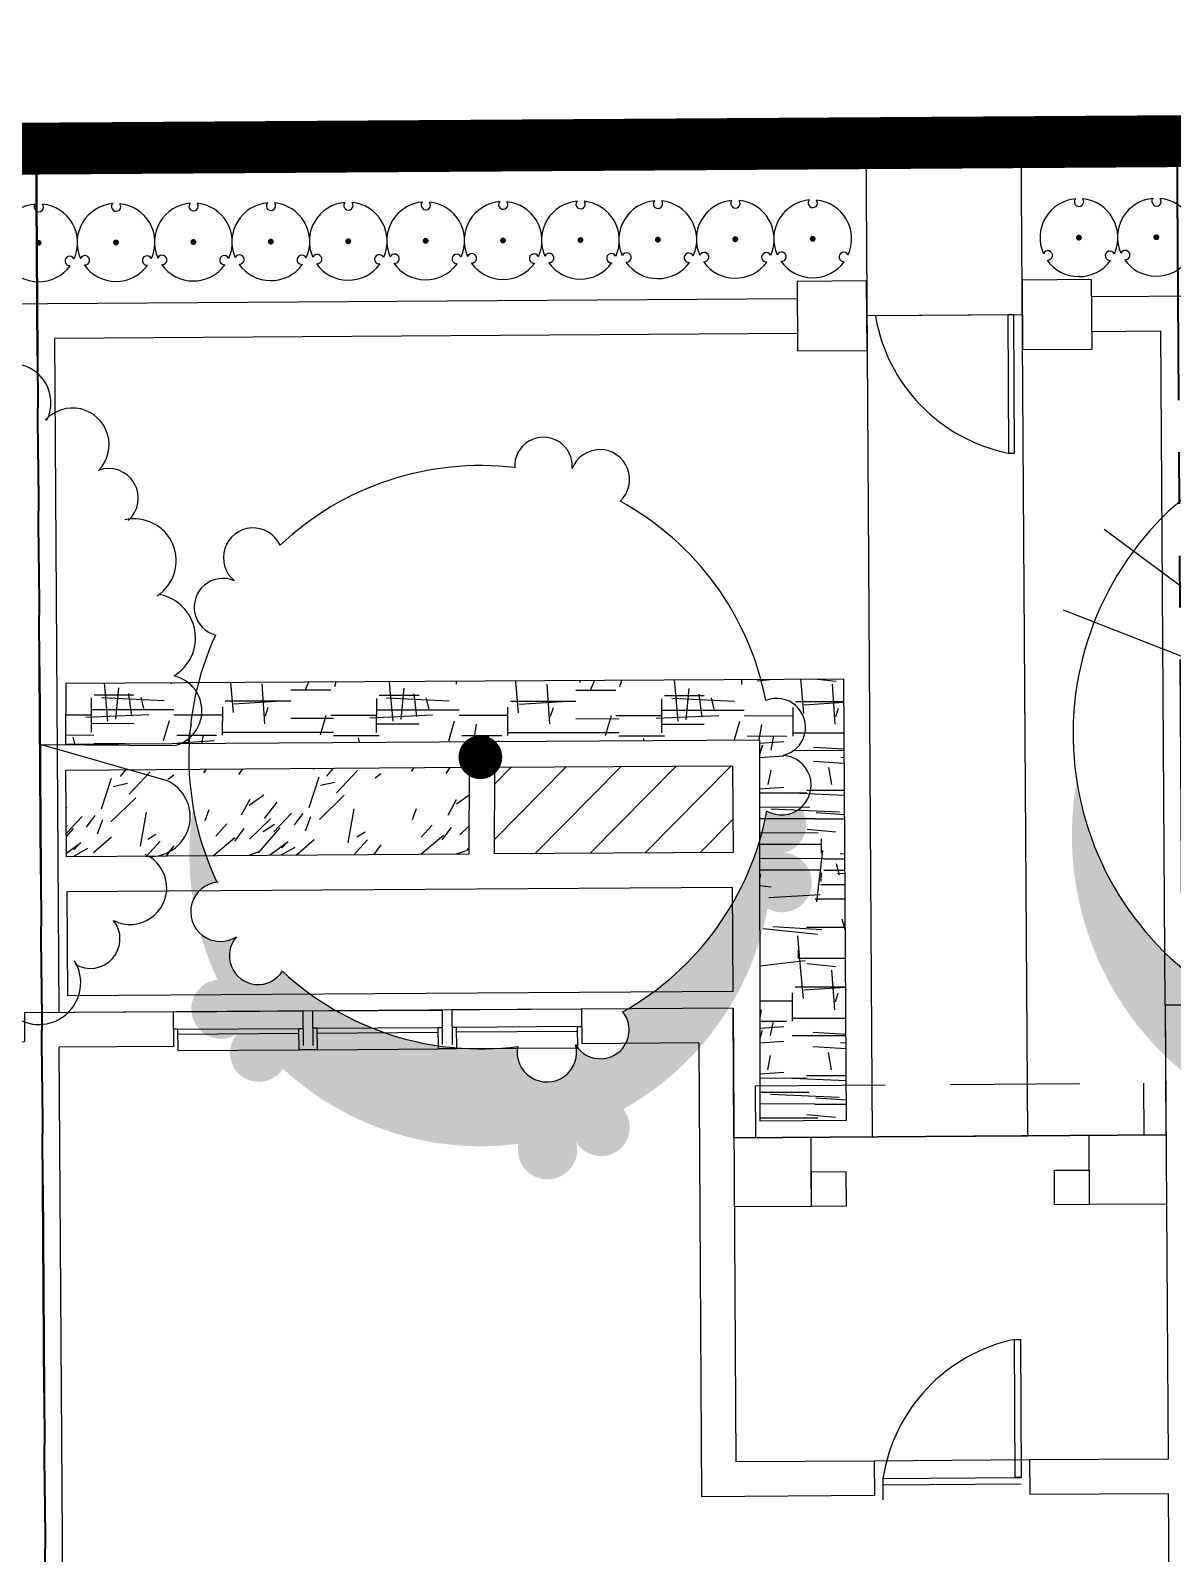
# Model space of a CAD drawing. Header units: feet. Extents: x 919634 to 928945, y 707022 to 708026.
# Drawn here: x 920673.09 to 920695.12, y 707571.97 to 707601.34 of the extents above; entities that cross this region are included whole.
import ezdxf

# ---------------------------------------------------------------- set-up
doc = ezdxf.new("R2010")
doc.units = ezdxf.units.FT
doc.header["$LTSCALE"] = 20
doc.header["$MEASUREMENT"] = 0
for name, pattern in [('PHANTOM2', [1.25, 0.625, -0.125, 0.125, -0.125, 0.125, -0.125]), ('Site Plan$0$HIDDEN2', [0.1875, 0.125, -0.0625]), ('Site Plan$0$PHANTOM2', [1.25, 0.625, -0.125, 0.125, -0.125, 0.125, -0.125])]:
    doc.linetypes.add(name, pattern=pattern)
doc.layers.add('-u-site-propline', color=7, linetype='PHANTOM2', true_color=0xd10000)
for name, color, linetype in [('-u-site-xref', 7, 'Continuous'), ('LK-SHRB-035M', 4, 'Continuous'), ('LK-SHRB-TRNK', 3, 'Continuous'), ('LP-SHRB', 7, 'Continuous'), ('Site Plan$0$-u-site-bldg_interior', 252, 'Continuous'), ('Site Plan$0$-u-site-fence', 4, 'Site Plan$0$FENCELINE1'), ('Site Plan$0$-u-site-wall', 4, 'Continuous'), ('Site Plan$0$A-DOOR', 253, 'Continuous'), ('Site Plan$0$SP-BLDG-ROOF ABOVE', 4, 'Site Plan$0$HIDDEN2'), ('x-RL TH5-LP Block$0$L-002', 253, 'Continuous'), ('x-RL TH5-LP Block$0$LK-TREE-013M', 253, 'Continuous'), ('x-RL TH5-LP Block$0$LK-TREE-035M', 253, 'Continuous'), ('x-RL TH5-LP Block$0$LK-TREE-050M', 253, 'Continuous'), ('x-RL TH5-LP Block$0$LK-TREE-TRNK', 253, 'Continuous'), ('x-RL TH5-LP Block$0$LP-PATT-GRND', 253, 'Continuous'), ('x-RL TH5-LP Block$0$LP-PATT-SHAR', 253, 'Continuous'), ('x-RL TH5-LP Block$0$LP-SHAR-BRDR-CONT', 253, 'Continuous'), ('x-RL TH5-LP Block$0$LP-TREE', 253, 'Continuous')]:
    doc.layers.add(name, color=color, linetype=linetype)
for name, color, linetype, lineweight in [('Site Plan$0$SP-LOT LINES', 252, 'Site Plan$0$PHANTOM2', 40), ('Site Plan$0$SP-SIDEWALK', 2, 'Continuous', 25), ('SP-BUILDING-FOOTPRINT', 1, 'Continuous', 25)]:
    doc.layers.add(name, color=color, linetype=linetype, lineweight=lineweight)
doc.layers.add('x-RL TH5-LP Block$0$-u-site-no_plot', color=253, linetype='Continuous', plot=False)
doc.layers.add('x-RL TH5-LP Block$0$LK-TREE-SHAD', color=253, linetype='Continuous', plot=False)
doc.layers.get('-u-site-xref').off()
doc.linetypes.add('Site Plan$0$FENCELINE1', pattern='A,0.25,-0.1,[133,ltypeshp.shx,S=0.1,R=0,X=-0.1,Y=0],-0.1,1', length=1.45)

# ---------------------------------------------------------------- blocks, each defined once
blk = doc.blocks.new('Site Plan$0$_Details_TH5_wall')
at = {"layer": 'Site Plan$0$-u-site-fence'}
for p, q in [((-10.185, -69.408), (-10.166, -72.408)), ((-10.184, -69.575), (-10.167, -72.242))]:
    blk.add_line(p, q, dxfattribs=at)
blk.add_lwpolyline([(-7.52, -69.672), (-7.52, -69.558), (-10.184, -69.575), (-10.184, -69.69)], close=True, dxfattribs=at)
blk.add_arc((-10.7, -69.044), 3.242, 279.4598, 348.8257, dxfattribs=at)
at = {"layer": 'Site Plan$0$-u-site-wall'}
for p, q in [((-10.652, -50.745), (-10.53, -68.071)), ((3.127, -66.648), (-9.869, -66.739)), ((-9.869, -66.739), (-9.86, -68.066)), ((-10.499, -72.41), (-10.499, -72.411)), ((-10.49, -73.75), (-10.285, -102.904)), ((-9.82, -73.746), (-9.72, -88.069)), ((3.277, -87.978), (-9.72, -88.069))]:
    blk.add_line(p, q, dxfattribs=at)
for points in [[(-10.864, -68.073), (-10.855, -69.413), (-9.515, -69.404), (-9.524, -68.064)], [(-10.836, -72.413), (-10.827, -73.753), (-9.487, -73.744), (-9.496, -72.404)]]:
    blk.add_wipeout(points).dxf.layer = 'Site Plan$0$-u-site-wall'
for points in [[(-10.864, -68.073), (-10.855, -69.413), (-9.515, -69.404), (-9.524, -68.064)], [(-10.836, -72.413), (-10.827, -73.753), (-9.487, -73.744), (-9.496, -72.404)]]:
    blk.add_lwpolyline(points, close=True, dxfattribs=at)
blk = doc.blocks.new('*U239')
at = {"layer": 'Site Plan$0$A-DOOR'}
blk.add_lwpolyline([(-28.62, -31.97), (-30, -31.97), (-30, 0), (-28.62, 0)], close=True, dxfattribs=at)
blk.add_arc((-36.41, 6.14), 38.9, 281.5467, 350.9125, dxfattribs=at)
blk = doc.blocks.new('Site Plan')
at = {"layer": 'Site Plan$0$-u-site-bldg_interior'}
for p, q in [((920675.851, 707582.416, 0), (920678.351, 707582.432, 0)), ((920678.355, 707581.766, 0), (920678.351, 707582.432, 0)), ((920678.538, 707582.434, 0), (920681.038, 707582.45, 0)), ((920678.543, 707581.767, 0), (920678.538, 707582.434, 0)), ((920681.042, 707581.783, 0), (920681.038, 707582.45, 0)), ((920683.726, 707582.468, 0), (920681.226, 707582.451, 0)), ((920681.23, 707581.785, 0), (920681.226, 707582.451, 0)), ((920686.642, 707582.487, 0), (920683.726, 707582.468, 0)), ((920683.73, 707581.801, 0), (920683.726, 707582.468, 0)), ((920686.642, 707582.487, 0), (920686.699, 707573.737, 0)), ((920698.413, 707582.563, 0), (920694.975, 707582.541, 0)), ((920694.975, 707582.541, 0), (920695.033, 707573.791, 0)), ((920675.851, 707582.416, 0), (920672.976, 707582.397, 0)), ((920675.855, 707581.749, 0), (920675.851, 707582.416, 0)), ((920683.644, 707582.13, 0), (920681.311, 707582.115, 0)), ((920683.644, 707582.13, 0), (920683.728, 707582.131, 0)), ((920683.647, 707581.717, 0), (920683.644, 707582.13, 0)), ((920675.936, 707582.08, 0), (920675.853, 707582.079, 0)), ((920675.936, 707582.08, 0), (920678.27, 707582.095, 0)), ((920675.939, 707581.667, 0), (920675.936, 707582.08, 0)), ((920675.937, 707581.987, 0), (920678.27, 707582.002, 0)), ((920678.27, 707582.095, 0), (920678.353, 707582.096, 0)), ((920678.272, 707581.682, 0), (920678.27, 707582.095, 0)), ((920678.624, 707582.097, 0), (920678.54, 707582.097, 0)), ((920678.624, 707582.097, 0), (920680.957, 707582.113, 0)), ((920678.626, 707581.684, 0), (920678.624, 707582.097, 0)), ((920678.624, 707582.005, 0), (920680.958, 707582.02, 0)), ((920680.96, 707581.699, 0), (920680.957, 707582.113, 0)), ((920680.957, 707582.113, 0), (920681.04, 707582.113, 0)), ((920681.311, 707582.115, 0), (920681.228, 707582.114, 0)), ((920681.314, 707581.702, 0), (920681.311, 707582.115, 0)), ((920683.645, 707582.038, 0), (920681.312, 707582.022, 0)), ((920675.855, 707581.749, 0), (920673.647, 707581.735, 0)), ((920674.065, 707517.646, 0), (920673.647, 707581.735, 0)), ((920675.939, 707581.667, 0), (920678.272, 707581.682, 0)), ((920678.626, 707581.684, 0), (920678.272, 707581.682, 0)), ((920678.626, 707581.684, 0), (920680.96, 707581.699, 0)), ((920681.314, 707581.702, 0), (920680.96, 707581.699, 0)), ((920683.647, 707581.717, 0), (920681.314, 707581.702, 0)), ((920685.98, 707581.816, 0), (920683.73, 707581.801, 0)), ((920685.98, 707581.816, 0), (920686.037, 707573.066, 0)), ((920686.659, 707579.987, 0), (920694.992, 707580.041, 0)), ((920688.156, 707578.663, 0), (920688.147, 707579.996, 0)), ((920693.503, 707580.031, 0), (920693.512, 707578.698, 0)), ((920688.156, 707578.663, 0), (920686.667, 707578.653, 0)), ((920695, 707578.708, 0), (920693.512, 707578.698, 0)), ((920689.366, 707573.754, 0), (920686.699, 707573.737, 0)), ((920692.366, 707573.774, 0), (920689.366, 707573.754, 0)), ((920689.366, 707573.754, 0), (920689.37, 707573.087, 0)), ((920695.033, 707573.791, 0), (920692.366, 707573.774, 0)), ((920692.37, 707573.107, 0), (920692.366, 707573.774, 0)), ((920689.535, 707573.418, 0), (920692.201, 707573.436, 0)), ((920689.537, 707573.005, 0), (920689.535, 707573.418, 0)), ((920689.37, 707573.087, 0), (920686.037, 707573.066, 0)), ((920689.536, 707573.293, 0), (920692.202, 707573.311, 0)), ((920695.037, 707573.124, 0), (920692.37, 707573.107, 0)), ((920695.037, 707573.124, 0), (920695.35, 707525.169, 0))]:
    blk.add_line(p, q, dxfattribs=at)
at = {"layer": 'Site Plan$0$-u-site-bldg_interior', "elevation": 0}
for points in [[(920688.822, 707578.667), (920688.156, 707578.663), (920688.151, 707579.33), (920688.818, 707579.334)], [(920693.512, 707578.698), (920692.845, 707578.694), (920692.841, 707579.36), (920693.508, 707579.365)]]:
    blk.add_lwpolyline(points, close=True, dxfattribs=at)
at = {"layer": 'Site Plan$0$SP-BLDG-ROOF ABOVE', "elevation": 0}
blk.add_lwpolyline([(920687.084, 707579.989), (920687.078, 707580.989), (920694.559, 707581.038), (920694.566, 707580.038)], dxfattribs=at)
at = {"layer": 'Site Plan$0$SP-LOT LINES', "ltscale": 0.4, "elevation": 0}
for points in [[(920673.2, 707599.066), (920695.2, 707599.209), (920695.813, 707505.211), (920673.814, 707505.068)], [(920650.868, 707598.92), (920673.2, 707599.066), (920673.814, 707505.068), (920651.481, 707504.922)]]:
    blk.add_lwpolyline(points, close=True, dxfattribs=at)
at = {"layer": 'Site Plan$0$SP-SIDEWALK', "elevation": 0}
blk.add_lwpolyline([(920692.2, 707599.19), (920689.2, 707599.17), (920689.325, 707580.004), (920692.325, 707580.024)], close=True, dxfattribs=at)
at = {"layer": 'Site Plan$0$-u-site-bldg_interior', "xscale": 0.08333333333333329, "yscale": 0.08333333333333329, "zscale": 0.08333333333333329, "rotation": 180.3738798165014}
blk.add_blockref('*U239', (920689.701, 707573.419, 0), dxfattribs=at)
at = {"layer": 'Site Plan$0$-u-site-wall', "rotation": 269.9715917081864}
blk.add_blockref('Site Plan$0$_Details_TH5_wall', (920761.625, 707585.635, 0), dxfattribs=at)
blk = doc.blocks.new('x-RL TH5-LP Block$0$TREE-SIMP-024')
at = {"layer": 'x-RL TH5-LP Block$0$LK-TREE-SHAD'}
blk.add_hatch(color=256, dxfattribs=at).paths.add_polyline_path([(0.189, -0.4915), (0.2123, -0.5256), (0.2532, -0.5283), (0.312, -0.5024), (0.3489, -0.5037), (0.3748, -0.4777), (0.4104, -0.4941), (0.4459, -0.4805), (0.45, -0.4463), (0.4828, -0.4436), (0.5238, -0.4272), (0.5374, -0.3916), (0.4678, -0.2646), (0.4815, -0.2673), (0.5812, -0.3424), (0.6358, -0.3069), (0.6249, -0.2714), (0.6563, -0.2536), (0.6905, -0.1921), (0.6755, -0.1798), (0.6932, -0.1621), (0.7151, -0.1238), (0.7083, -0.0979), (0.6933, -0.0664), (0.7124, -0.0446), (0.7206, -0.0091), (0.6906, 0.0073), (0.7329, 0.036), (0.737, 0.0729), (0.7179, 0.092), (0.6769, 0.0893), (0.7125, 0.1385), (0.7029, 0.1672), (0.6688, 0.1931), (0.6565, 0.2054), (0.5362, 0.1589), (0.5335, 0.1781), (0.6456, 0.2601), (0.6292, 0.312), (0.5868, 0.3188), (0.58, 0.3447), (0.5418, 0.4021), (0.5254, 0.4076), (0.509, 0.3994), (0.5035, 0.4158), (0.4694, 0.4499), (0.4489, 0.4567), (0.4038, 0.4526), (0.3942, 0.4813), (0.3464, 0.4963), (0.3341, 0.4758), (0.3328, 0.5154), (0.3082, 0.5264), (0.2494, 0.5168), (0.244, 0.4949), (0.2112, 0.5523), (0.1525, 0.5263), (0.1497, 0.5017), (0.1811, 0.4949), (0.203, 0.4785), (0.2125, 0.458), (0.2344, 0.4608), (0.2836, 0.4553), (0.2904, 0.4348), (0.3082, 0.3925), (0.3614, 0.3884), (0.3819, 0.3542), (0.3833, 0.3228), (0.412, 0.3187), (0.4338, 0.2887), (0.4365, 0.2477), (0.3122, 0.1589), (0.4802, 0.2149), (0.5048, 0.1876), (0.5075, 0.1603), (0.5048, 0.1275), (0.4966, 0.1084), (0.5239, 0.1002), (0.5417, 0.0578), (0.5266, 0.0182), (0.5075, 0.0127), (0.5253, -0.005), (0.5129, -0.0528), (0.4979, -0.0569), (0.5361, -0.1198), (0.5033, -0.1635), (0.4733, -0.1662), (0.4801, -0.2004), (0.4746, -0.2304), (0.4514, -0.2564), (0.4418, -0.2605), (0.4268, -0.2701), (0.4186, -0.3138), (0.3899, -0.3398), (0.3653, -0.3288), (0.2397, -0.2387), (0.3434, -0.3917), (0.3257, -0.4368), (0.2901, -0.4504), (0.2697, -0.4382), (0.256, -0.4409), (0.2505, -0.4846), (0.2287, -0.4874), (0.2177, -0.4983)])
at = {"layer": 'x-RL TH5-LP Block$0$LK-TREE-050M'}
for p, q in [((-0.0486, 0.3204), (-0.1005, 0.4881)), ((-0.0537, 0.4916), (-0.0486, 0.3204)), ((0.2897, 0.1452), (0.4332, 0.2464)), ((0.4509, 0.203), (0.2897, 0.1452)), ((-0.4841, 0.1008), (-0.3198, 0.0528)), ((-0.3198, 0.0528), (-0.4953, 0.0553)), ((0.3324, -0.3661), (0.2277, -0.2307)), ((0.2277, -0.2307), (0.3682, -0.3358)), ((-0.2455, -0.4293), (-0.149, -0.2878)), ((-0.149, -0.2878), (-0.2056, -0.454))]:
    blk.add_line(p, q, dxfattribs=at)
for centre, radius, start, end in [((-0.002, 0.4869), 0.0519, 9.8947, 174.7586), ((0.0948, 0.4893), 0.048, 350.9389, 173.4734), ((-0.1407, 0.4644), 0.0467, 30.6126, 182.9404), ((0.1743, 0.46), 0.0388, 346.4678, 145.8461), ((-0.2256, 0.4165), 0.058, 48.1939, 187.3851), ((0.2495, 0.4129), 0.0549, 338.5457, 138.9427), ((-0.3156, 0.3649), 0.0549, 50.5457, 210.9427), ((0.3264, 0.3433), 0.058, 336.1939, 115.3851), ((-0.3836, 0.3079), 0.0388, 58.4678, 217.8461), ((0.3982, 0.2773), 0.0467, 318.6126, 110.9404), ((-0.4361, 0.2414), 0.048, 62.9389, 245.4734), ((-0.4637, 0.1485), 0.0519, 81.8947, 246.7586), ((0.4624, 0.1524), 0.0519, 297.8947, 102.7586), ((0.4947, 0.0611), 0.048, 278.9389, 101.4734), ((-0.4851, 0.0097), 0.0467, 102.6126, 254.9404), ((0.4913, -0.0236), 0.0388, 274.4678, 73.8461), ((-0.4659, -0.0859), 0.058, 120.1939, 259.3851), ((0.4698, -0.1097), 0.0549, 266.5457, 66.9427), ((-0.4445, -0.1874), 0.0549, 122.5457, 282.9427), ((0.4274, -0.2044), 0.058, 264.1939, 43.3851), ((-0.4114, -0.2697), 0.0388, 130.4678, 289.8461), ((0.3867, -0.293), 0.0467, 246.6126, 38.9404), ((-0.3643, -0.3401), 0.048, 134.9389, 317.4734), ((-0.2845, -0.3951), 0.0519, 153.8947, 318.7586), ((0.2878, -0.3927), 0.0519, 225.8947, 30.7586), ((0.2109, -0.4516), 0.048, 206.9389, 29.4734), ((-0.1591, -0.4583), 0.0467, 174.6126, 326.9404), ((0.1294, -0.4746), 0.0388, 202.4678, 1.8461), ((-0.0623, -0.4696), 0.058, 192.1939, 331.3851), ((0.0408, -0.4807), 0.0549, 194.5457, 354.9427)]:
    blk.add_arc(centre, radius, start, end, dxfattribs=at)
at = {"layer": 'x-RL TH5-LP Block$0$LK-TREE-TRNK', "const_width": 0.0375}
blk.add_lwpolyline([(0.0133, 0.0133, 1), (-0.0133, -0.0133, 1)], format="xyb", close=True, dxfattribs=at)
blk = doc.blocks.new('x-RL TH5-LP Block$0$TREE-DCID-003')
at = {"layer": 'x-RL TH5-LP Block$0$LK-TREE-SHAD'}
h = blk.add_hatch(color=256, dxfattribs=at)
edge = h.paths.add_edge_path()
edge.add_arc((0.3969, -0.2334), 0.06, 21.1548, 278.3748)
edge.add_arc((-0.0009, -0.0016), 0.5, 279.6134, 324.3885, ccw=False)
edge.add_arc((0.1661, -0.0016), 0.5, 260.3866, 324.3885)
edge.add_arc((0.5639, -0.2334), 0.06, 21.1548, 278.3748, ccw=False)
edge.add_arc((0.1661, -0.0016), 0.5, 335.1411, 454.3498)
edge.add_arc((0.1661, -0.0016), 0.5, 94.3498, 99.6134)
edge.add_arc((-0.0009, -0.0016), 0.5, -24.8589, 80.3866, ccw=False)
at = {"layer": 'x-RL TH5-LP Block$0$LK-TREE-013M'}
for q in [(-0.3184, 0.4595), (0.4914, 0.1734), (-0.3323, -0.4497)]:
    blk.add_line((0, 0), q, dxfattribs=at)
at = {"layer": 'x-RL TH5-LP Block$0$LK-TREE-035M'}
for q in [(-0.4516, 0.3697), (0.5298, 0.0507), (-0.2009, -0.5161)]:
    blk.add_line((0, 0), q, dxfattribs=at)
at = {"layer": 'x-RL TH5-LP Block$0$LK-TREE-050M'}
for centre, radius, start, end in [((0, 0), 0.5, 94.3498, 204.1975), ((0.0019, 0.4604), 0.06, 145.5617, 37.3741), ((0, 0), 0.5, 335.6607, 84.3619), ((-0.3996, -0.2286), 0.06, 265.5617, 157.3741), ((0.3978, -0.2318), 0.06, 25.5617, 277.3741), ((0, 0), 0.5, 215.058, 323.9795)]:
    blk.add_arc(centre, radius, start, end, dxfattribs=at)
at = {"layer": 'x-RL TH5-LP Block$0$LK-TREE-TRNK', "const_width": 0.0375}
blk.add_lwpolyline([(-0.0188, 0, 1), (0.0187, 0, 1)], format="xyb", close=True, dxfattribs=at)
blk = doc.blocks.new('x-RL TH5-LP Block$0$TREE-SIMP-021')
at = {"layer": 'x-RL TH5-LP Block$0$LK-TREE-SHAD'}
h = blk.add_hatch(color=256, dxfattribs=at)
edge = h.paths.add_edge_path()
edge.add_arc((0.167, 0), 0.5, 260.3866, 278.5936)
edge.add_arc((0.2619, -0.4475), 0.051, 186.3524, 246.6513, ccw=False)
edge.add_arc((0, 0), 0.5, 279.6134, 294.9897, ccw=False)
edge = h.paths.add_edge_path()
edge.add_arc((0.167, 0), 0.5, 285.3581, 294.9897, ccw=False)
edge.add_arc((0.2619, -0.4475), 0.051, 317.3005, 392.4177)
edge.add_arc((0.3378, -0.3833), 0.0494, 228.3744, 416.8574)
edge.add_arc((0, 0), 0.5, 316.8519, 366.9897)
edge.add_arc((0.5066, 0.1108), 0.051, 258.3524, 464.4177)
edge.add_arc((0.4689, 0.2028), 0.0494, 300.3744, 488.8574)
edge.add_arc((0, 0), 0.5, 28.8519, 78.9897)
edge.add_arc((0.0512, 0.516), 0.051, 330.3524, 399.9472)
edge.add_arc((0.119, 0.5086), 0.0494, 12.3744, 125.5951, ccw=False)
edge.add_arc((0.2182, 0.516), 0.051, -29.6476, 176.4177, ccw=False)
edge.add_arc((0.167, 0), 0.5, 28.8519, 78.9897, ccw=False)
edge.add_arc((0.6359, 0.2028), 0.0494, -59.6256, 128.8574, ccw=False)
edge.add_arc((0.6736, 0.1108), 0.051, -101.6476, 104.4177, ccw=False)
edge.add_arc((0.167, 0), 0.5, -43.1481, 6.9897, ccw=False)
edge.add_arc((0.5048, -0.3833), 0.0494, -131.6256, 56.8574, ccw=False)
edge.add_arc((0.4289, -0.4475), 0.051, -173.6476, 32.4177, ccw=False)
at = {"layer": 'x-RL TH5-LP Block$0$LK-TREE-050M'}
for centre, radius, start, end in [((-0.048, 0.5086), 0.0494, 12.3744, 201.2618), ((0.0512, 0.516), 0.051, 330.3524, 176.4177), ((-0.0038, 0.0031), 0.4952, 100.5016, 151.0925), ((0, 0), 0.5, 28.8519, 78.9897), ((-0.475, 0.2081), 0.051, 42.4333, 248.4177), ((0.4689, 0.2028), 0.0494, 300.3744, 129.2618), ((-0.4986, 0.1115), 0.0494, 84.3744, 273.2618), ((0.5066, 0.1108), 0.051, 258.3524, 104.4177), ((0, 0), 0.5, 172.8519, 222.9897), ((0, 0), 0.5, 316.8519, 6.9897), ((-0.3447, -0.3874), 0.051, 114.3524, 320.4177), ((0.3378, -0.3833), 0.0494, 228.3744, 57.2618), ((-0.2601, -0.4397), 0.0494, 156.3744, 345.2618), ((0.2619, -0.4475), 0.051, 183.854, 32.4177), ((0, 0), 0.5, 244.8519, 294.9897)]:
    blk.add_arc(centre, radius, start, end, dxfattribs=at)
at = {"layer": 'x-RL TH5-LP Block$0$LK-TREE-TRNK', "const_width": 0.0375}
blk.add_lwpolyline([(-0.0188, 0, 1), (0.0187, 0, 1)], format="xyb", close=True, dxfattribs=at)
blk = doc.blocks.new('x-RL TH5-LP Block', base_point=(1241.699, -211.829))
at = {"layer": 'x-RL TH5-LP Block$0$LP-PATT-GRND'}
h = blk.add_hatch(dxfattribs=at)
h.set_pattern_fill('LFX-WAVE', color=256, scale=5.5, angle=89.5449, pattern_type=2)
h.set_pattern_definition([(359.54486263, (922051.778, 708476.8405), (5.543516063, 5.45613688), [1.045, -4.455]), (359.54486263, (922051.67, 708477.1164), (5.543516063, 5.45613688), [1.1, -4.4]), (2.72466263, (922051.83084, 708476.5651), (93.54074198514, 4.757054126196), [0.991529, -98.1611345]), (359.54486263, (922051.617, 708477.337), (5.543516063, 5.45613688), [1.155, -4.345]), (359.54486263, (922051.509, 708477.6127), (5.543516063, 5.45613688), [1.265, -4.235]), (359.54486263, (922051.456, 708477.833), (5.543516063, 5.45613688), [1.375, -4.125]), (359.54486263, (922051.458, 708478.108), (5.543516063, 5.45613688), [1.375, -4.125]), (359.54486263, (922051.515, 708478.3277), (5.543516063, 5.45613688), [1.32, -4.18]), (357.15896263, (922051.572, 708478.60223), (5.499826227944, -0.043682844233), [1.321144, -130.793388]), (356.94226263, (922051.6842, 708478.87635), (5.49982906767, -0.04369149243), [1.2112485, -119.913684]), (2.27116263, (922051.79593, 708479.09547), (110.040220475363, 4.62601272418), [1.156309, -114.474569]), (353.53586263, (922051.909, 708479.4796), (54.9545737859, -5.9367186236), [1.050775, -104.0265765]), (353.20466263, (922051.9662, 708479.75414), (5.49982822294, -0.04368796835), [0.996094, -48.8085235]), (6.66986263, (922051.9819, 708481.7341), (38.54247690805, 5.19398986438), [0.8868475, -43.4555715]), (355.96856263, (922052.0356, 708481.56865), (5.49982869994, -0.04368802493), [0.881716, -87.2899885]), (179.54486263, (922052.968, 708481.231), (-5.543516063, -5.45613688), [0.88, -4.62]), (353.20466263, (922052.02336, 708480.0287), (5.49982822294, -0.04368796835), [0.996094, -48.8085235]), (356.17836263, (922052.08054, 708480.30325), (5.49982438583, -0.04369335123), [0.936617, -92.7250115]), (355.96856263, (922052.13772, 708480.5778), (5.49982869994, -0.04368802493), [0.881716, -87.2899885]), (359.54486263, (922052.14, 708480.853), (5.543516063, 5.45613688), [0.88, -4.62]), (182.91136263, (922053.75752, 708476.76982), (-88.040909889895, -4.80085333162), [0.936617, -92.7250115]), (179.54486263, (922053.7597, 708477.045), (-5.543516063, -5.45613688), [0.99, -4.51]), (179.54486263, (922053.762, 708477.32), (-5.543516063, -5.45613688), [0.99, -4.51]), (179.54486263, (922053.7636, 708477.54), (-5.543516063, -5.45613688), [0.935, -4.565]), (182.91136263, (922053.7654, 708477.7598), (-88.040909889895, -4.80085333162), [0.936617, -92.7250115]), (182.91136263, (922053.768, 708478.08977), (-88.040909889895, -4.80085333162), [0.936617, -92.7250115]), (179.54486263, (922053.77, 708478.31), (-5.543516063, -5.45613688), [0.88, -4.62]), (183.12116263, (922053.77194, 708478.58476), (-82.54108986136, -4.84443151545), [0.881716, -87.2899885]), (179.54486263, (922053.774, 708478.86), (-5.543516063, -5.45613688), [0.825, -4.675]), (179.54486263, (922053.776, 708479.08), (-5.543516063, -5.45613688), [0.825, -4.675]), (179.54486263, (922053.7785, 708479.41), (-5.543516063, -5.45613688), [0.825, -4.675]), (182.91136263, (922053.79684, 708481.71966), (-88.040909889895, -4.80085333162), [0.936617, -92.7250115]), (179.54486263, (922053.795, 708481.4997), (-5.543516063, -5.45613688), [0.77, -4.73]), (359.54486263, (922052.9675, 708481.176), (5.543516063, 5.45613688), [0.825, -4.675]), (179.54486263, (922053.7903, 708480.8947), (-5.543516063, -5.45613688), [0.825, -4.675]), (355.45926263, (922053.01813, 708480.6258), (5.49982810855, -0.0436883857), [0.7719635, -76.424216]), (179.54486263, (922053.786, 708480.3447), (-5.543516063, -5.45613688), [0.77, -4.73]), (359.54486263, (922053.0683, 708480.0204), (5.543516063, 5.45613688), [0.715, -4.785]), (179.54486263, (922053.781, 708479.7397), (-5.543516063, -5.45613688), [0.77, -4.73]), (353.83426263, (922051.28216, 708476.7345), (5.49982559242, -0.04368860157), [0.5527445, -54.7215735]), (352.41986263, (922051.28435, 708477.0095), (5.49982734895, -0.04368666476), [0.4434265, -43.8989925]), (359.54486263, (922051.286, 708477.2295), (5.543516063, 5.45613688), [0.33, -5.17]), (359.54486263, (922051.288, 708477.4495), (5.543516063, 5.45613688), [0.275, -5.225]), (359.54486263, (922051.3215, 708481.6843), (5.543516063, 5.45613688), [0.715, -4.785]), (179.54486263, (922052.0893, 708481.403), (-5.543516063, -5.45613688), [0.77, -4.73]), (359.54486263, (922051.316, 708481.0243), (5.543516063, 5.45613688), [0.825, -4.675]), (179.54486263, (922052.139, 708480.743), (-5.543516063, -5.45613688), [0.825, -4.675]), (359.54486263, (922051.312, 708480.4744), (5.543516063, 5.45613688), [0.77, -4.73]), (183.63046263, (922052.07966, 708480.19325), (-71.54143437523, -4.9318405025), [0.7719635, -76.424216]), (359.54486263, (922051.29, 708477.7244), (5.543516063, 5.45613688), [0.22, -5.28]), (179.54486263, (922051.457, 708477.998), (-5.543516063, -5.45613688), [0.165, -5.335]), (359.54486263, (922051.294, 708478.2194), (5.543516063, 5.45613688), [0.22, -5.28]), (359.54486263, (922051.296, 708478.4944), (5.543516063, 5.45613688), [0.275, -5.225]), (184.30846263, (922051.9675, 708479.91913), (-60.54178561577, -5.01919435344), [0.662288, -65.5664845]), (359.54486263, (922051.305, 708479.5944), (5.543516063, 5.45613688), [0.605, -4.895]), (173.83426263, (922051.85224, 708479.26003), (-5.49982559242, 0.04368860157), [0.5527445, -54.7215735]), (359.54486263, (922051.3, 708478.9894), (5.543516063, 5.45613688), [0.44, -5.06]), (179.54486263, (922051.683, 708478.7114), (-5.543516063, -5.45613688), [0.385, -5.115]), (359.54486263, (922054.803, 708476.8165), (5.543516063, 5.45613688), [0.99, -4.51]), (359.54486263, (922054.75, 708477.092), (5.543516063, 5.45613688), [0.99, -4.51]), (2.91136263, (922054.91074, 708476.54065), (88.040909889895, 4.80085333162), [0.936617, -92.7250115]), (359.54486263, (922054.642, 708477.313), (5.543516063, 5.45613688), [1.1, -4.4]), (359.54486263, (922054.589, 708477.588), (5.543516063, 5.45613688), [1.21, -4.29]), (359.54486263, (922054.536, 708477.8087), (5.543516063, 5.45613688), [1.265, -4.235]), (359.54486263, (922054.483, 708478.084), (5.543516063, 5.45613688), [1.375, -4.125]), (359.54486263, (922054.54, 708478.3037), (5.543516063, 5.45613688), [1.32, -4.18]), (357.15896263, (922054.59691, 708478.5782), (5.499826227944, -0.043682844233), [1.321144, -130.793388]), (357.05526263, (922054.6541, 708478.85276), (5.4998255027, -0.043695297813), [1.2661935, -125.353316]), (2.27116263, (922054.82084, 708479.07144), (110.040220475363, 4.62601272418), [1.156309, -114.474569]), (353.53586263, (922054.9339, 708479.45556), (54.9545737859, -5.9367186236), [1.050775, -104.0265765]), (353.53586263, (922054.93608, 708479.73055), (54.9545737859, -5.9367186236), [1.050775, -104.0265765]), (6.25466263, (922055.0068, 708481.71005), (44.04230399987, 5.150283452755), [0.941446, -93.203385]), (356.17836263, (922055.0605, 708481.54462), (5.49982438583, -0.04369335123), [0.936617, -92.7250115]), (179.54486263, (922055.993, 708481.207), (-5.543516063, -5.45613688), [0.77, -4.73]), (353.53586263, (922054.99326, 708480.0051), (54.9545737859, -5.9367186236), [1.050775, -104.0265765]), (356.17836263, (922055.10544, 708480.27922), (5.49982438583, -0.04369335123), [0.936617, -92.7250115]), (356.17836263, (922055.10763, 708480.5542), (5.49982438583, -0.04369335123), [0.936617, -92.7250115]), (359.54486263, (922055.11, 708480.829), (5.543516063, 5.45613688), [0.935, -4.565]), (179.54486263, (922054.8025, 708476.7615), (-5.543516063, -5.45613688), [1.045, -4.455]), (182.72466263, (922054.7501, 708477.09194), (-93.54074198514, -4.757054126196), [0.991529, -98.1611345]), (179.54486263, (922054.642, 708477.313), (-5.543516063, -5.45613688), [0.88, -4.62]), (175.73076263, (922054.58818, 708477.47824), (-5.49982558247, 0.04369200039), [0.8268315, -81.8562965]), (183.94356263, (922054.4808, 708477.8091), (-66.04160612388, -4.97554233937), [0.717112, -70.9941155]), (179.54486263, (922054.483, 708478.084), (-5.543516063, -5.45613688), [0.715, -4.785]), (179.54486263, (922054.485, 708478.304), (-5.543516063, -5.45613688), [0.715, -4.785]), (179.54486263, (922054.542, 708478.5786), (-5.543516063, -5.45613688), [0.77, -4.73]), (179.54486263, (922054.654, 708478.853), (-5.543516063, -5.45613688), [0.88, -4.62]), (182.91136263, (922054.71128, 708479.1273), (-88.040909889895, -4.80085333162), [0.936617, -92.7250115]), (179.54486263, (922054.8235, 708479.4014), (-5.543516063, -5.45613688), [1.045, -4.455]), (182.14746263, (922055.00724, 708481.76505), (-115.540042376654, -4.582423130476), [1.2112485, -119.913684]), (179.54486263, (922055.115, 708481.489), (-5.543516063, -5.45613688), [1.32, -4.18]), (359.54486263, (922053.7925, 708481.1697), (5.543516063, 5.45613688), [1.32, -4.18]), (177.15896263, (922055.10981, 708480.8292), (-5.499826227944, 0.043682844233), [1.321144, -130.793388]), (359.54486263, (922053.7877, 708480.5647), (5.543516063, 5.45613688), [1.265, -4.235]), (177.05526263, (922055.05044, 708480.27966), (-5.4998255027, 0.043695297813), [1.2661935, -125.353316]), (359.54486263, (922053.7833, 708480.0147), (5.543516063, 5.45613688), [1.21, -4.29]), (176.81856263, (922054.93564, 708479.67555), (-5.49982567823, 0.04368931482), [1.156309, -114.474569]), (89.54486263, (922056.7794, 708476.361), (-5.499826472, 0.043689592), [0, -5.5]), (89.54486263, (922056.822, 708481.7506), (-5.499826472, 0.043689592), [0, -5.5]), (359.54486263, (922055.792, 708476.6987), (5.543516063, 5.45613688), [0.99, -4.51]), (359.54486263, (922055.794, 708476.9736), (5.543516063, 5.45613688), [0.99, -4.51]), (359.54486263, (922055.796, 708477.1936), (5.543516063, 5.45613688), [0.99, -4.51]), (3.63046263, (922056.0343, 708479.5018), (71.54143437523, 4.9318405025), [0.7719635, -76.424216]), (356.53206263, (922055.74314, 708477.46907), (5.49982745471, -0.043689931755), [1.0464465, -103.5981925]), (359.54486263, (922055.8, 708477.6886), (5.543516063, 5.45613688), [0.99, -4.51]), (179.54486263, (922056.792, 708477.956), (-5.543516063, -5.45613688), [0.935, -4.565]), (359.54486263, (922055.916, 708478.4577), (5.543516063, 5.45613688), [0.88, -4.62]), (356.17836263, (922055.85925, 708478.23817), (5.49982438583, -0.04369335123), [0.936617, -92.7250115]), (179.54486263, (922056.7977, 708478.671), (-5.543516063, -5.45613688), [0.88, -4.62]), (355.73076263, (922055.97537, 708479.00727), (5.49982558247, -0.04369200039), [0.8268315, -81.8562965]), (179.54486263, (922056.8025, 708479.2757), (-5.543516063, -5.45613688), [0.825, -4.675]), (183.63046263, (922056.8069, 708479.8257), (-71.54143437523, -4.9318405025), [0.7719635, -76.424216]), (179.54486263, (922056.809, 708480.1007), (-5.543516063, -5.45613688), [0.715, -4.785]), (3.63046263, (922056.0413, 708480.3818), (71.54143437523, 4.9318405025), [0.7719635, -76.424216]), (179.54486263, (922056.814, 708480.7057), (-5.543516063, -5.45613688), [0.77, -4.73]), (355.45926263, (922056.04653, 708481.04177), (5.49982810855, -0.0436883857), [0.7719635, -76.424216]), (183.35896263, (922056.81913, 708481.36564), (-77.04125684205, -4.88820589831), [0.8268315, -81.8562965]), (355.96856263, (922055.94178, 708481.70262), (5.49982869994, -0.04368802493), [0.881716, -87.2899885]), (106.64756263, (922054.90987, 708476.43065), (-5.36874709388, 16.54317310838), [0.7480825, -74.060008]), (106.24406263, (922054.69555, 708477.1474), (-5.36874728472, 16.54317394668), [0.5742165, -56.8474665]), (89.54486263, (922054.535, 708477.6987), (-5.45613688, 5.543516063), [0.275, -5.225]), (103.58106263, (922054.5371, 708477.9737), (-5.3687469888, 16.543171925), [0.2267705, -22.4503125]), (71.10996263, (922054.4839, 708478.1941), (0.0436831568, 5.4998253746), [0.1739265, -17.2186025]), (89.54486263, (922054.54, 708478.3586), (-5.45613688, 5.543516063), [0.165, -5.335]), (66.34626263, (922054.5415, 708478.52364), (11.21810817872, 27.41175163638), [0.418869, -41.4678825]), (72.84566263, (922054.70953, 708478.9073), (11.30544885497, 38.41141667077), [0.5742165, -56.8474665]), (73.59946263, (922054.8789, 708479.456), (5.67458423503, 21.95561699684), [0.4004055, -39.6401995]), (89.54486263, (922054.992, 708479.84), (-5.45613688, 5.543516063), [0.165, -5.335]), (80.08256263, (922054.9933, 708480.0051), (0.0436874633, 5.4998269134), [0.6691025, -32.7860885]), (89.54486263, (922055.1085, 708480.664), (-5.45613688, 5.543516063), [0.55, -4.95]), (99.00716263, (922055.1129, 708481.2142), (-5.2813682457, 27.5428261244), [0.334554, -33.1206425]), (105.49026263, (922055.0605, 708481.5446), (-5.3687612344, 16.543168137), [0.4004055, -39.6401995]), (96.66986263, (922055.84484, 708476.4232), (-5.19398986438, 38.54247690805), [0.4434265, -43.8989925]), (95.25546263, (922055.79333, 708476.86365), (-5.1066274026, 49.54212472434), [0.5527445, -54.7215735]), (80.79866263, (922055.7427, 708477.41407), (5.80567666738, 38.45509187745), [0.7234095, -71.6177935]), (83.20466263, (922055.8584, 708478.1282), (0.04368796835, 5.49982822294), [0.996094, -48.8085235]), (84.35046263, (922055.97624, 708479.11727), (0.04368531502, 5.49982550126), [0.607497, -60.1419885]), (71.10996263, (922056.036, 708479.7218), (0.0436831568, 5.4998253746), [0.1739265, -17.2186025]), (89.54486263, (922056.0924, 708479.8864), (-5.45613688, 5.543516063), [0.33, -5.17]), (94.73926263, (922056.09497, 708480.21636), (-5.06290426272, 55.04195778584), [0.607497, -60.1419885]), (94.73926263, (922056.0448, 708480.82178), (-5.06290426272, 55.04195778584), [0.607497, -60.1419885]), (102.07366263, (922055.9946, 708481.4272), (-5.32506425494, 22.04299807983), [0.5070725, -50.2004195]), (93.63046263, (922052.81993, 708476.44725), (-4.9318405025, 71.54143437523), [0.7719635, -76.424216]), (86.17836263, (922052.77105, 708477.21767), (0.04369335123, 5.49982438583), [0.936617, -92.7250115]), (82.83506263, (922052.83347, 708478.1522), (5.89299918807, 49.45475440907), [0.941446, -93.203385]), (78.23496263, (922052.9509, 708479.0863), (0.0436875658, 5.4998280912), [0.280445, -27.7641595]), (89.54486263, (922053.008, 708479.361), (-5.45613688, 5.543516063), [0.385, -5.115]), (78.23496263, (922053.0111, 708479.7458), (0.0436875658, 5.4998280912), [0.280445, -27.7641595]), (97.67496263, (922053.0683, 708480.0204), (-5.23768538877, 33.0426471647), [0.3889105, -38.5019635]), (94.73926263, (922053.0164, 708480.4058), (-5.06290426272, 55.04195778584), [0.607497, -60.1419885]), (94.73926263, (922052.9662, 708481.01124), (-5.06290426272, 55.04195778584), [0.607497, -60.1419885]), (99.00716263, (922052.916, 708481.61665), (-5.2813682457, 27.5428261244), [0.334554, -33.1206425]), (109.52796263, (922051.88496, 708476.4547), (-16.14995965045, 44.1296841486), [0.6437585, -63.7320915]), (106.24406263, (922051.66977, 708477.0614), (-5.36874728472, 16.54317394668), [0.5742165, -56.8474665]), (89.54486263, (922051.509, 708477.6127), (-5.45613688, 5.543516063), [0.275, -5.225]), (116.10996263, (922051.5113, 708477.8877), (-5.4561441184, 5.5435114894), [0.1229855, -12.1753885]), (75.50866263, (922051.4572, 708477.9981), (0.0436841104, 5.4998296827), [0.2267705, -22.4503125]), (75.50866263, (922051.514, 708478.2177), (0.0436841104, 5.4998296827), [0.2267705, -22.4503125]), (73.59946263, (922051.5707, 708478.43724), (5.67458423503, 21.95561699684), [0.4004055, -39.6401995]), (72.84566263, (922051.68375, 708478.82135), (11.30544885497, 38.41141667077), [0.5742165, -56.8474665]), (73.59946263, (922051.8531, 708479.37), (5.67458423503, 21.95561699684), [0.4004055, -39.6401995]), (71.10996263, (922051.9662, 708479.7541), (0.0436831568, 5.4998253746), [0.1739265, -17.2186025]), (79.24006263, (922052.0225, 708479.9187), (5.76193587995, 32.95527474736), [0.6149165, -60.876948]), (89.54486263, (922052.1373, 708480.523), (-5.45613688, 5.543516063), [0.66, -4.84]), (103.58106263, (922052.1425, 708481.1828), (-5.3687469888, 16.543171925), [0.2267705, -22.4503125]), (106.24406263, (922052.0893, 708481.4032), (-5.36874728472, 16.54317394668), [0.5742165, -56.8474665])])
h.paths.add_polyline_path([(1316.152, -200.334), (1316.199, -192.988), (1314.523, -192.988), (1314.523, -201.493), (1329.523, -201.505), (1329.543, -200.339)])
h = blk.add_hatch(dxfattribs=at)
h.set_pattern_fill('ANSI31', color=256, scale=6)
h.set_pattern_definition([(45, (922058.46, 708483.1478), (-0.5303300859, 0.5303300859), [])])
h.paths.add_polyline_path([(1321.26, -199.836), (1316.678, -199.834), (1316.678, -198.166), (1321.277, -198.166), (1321.26, -199.836)])
at = {"layer": 'x-RL TH5-LP Block$0$LP-PATT-SHAR'}
h = blk.add_hatch(dxfattribs=at)
h.set_pattern_fill('LAFX-C235-MULCH', color=256, scale=4, pattern_type=2)
h.set_pattern_definition([(4.236394799, (922059.36829, 708477.68993), (-55.999999999963, -3.999999999998), [0.196788, -108.099101158]), (11.88865804, (922061.79597, 708479.71785), (-19.999999999988, -3.999999999987), [0.28226, -77.38369009]), (18.758650348, (922058.20529, 708479.238134), (-12.0013524932457, -3.9959402314204), [0.40684, -210.837088112]), (26.56505118, (922058.3797, 708478.0606), (4, 4), [0.195036, -8.749234976]), (29.291362171, (922058.29977, 708478.685774), (-99.999999999965, -56.000000000016), [0.34172, -187.700846983]), (30.579226873, (922061.9486, 708480.50297), (-67.999999999959, -39.999999999993), [0.18574, -102.029717959]), (30.96375653, (922061.06185, 708478.45313), (-8, -4), [0.59336, -22.730447795]), (31.607502246, (922061.80325, 708479.30353), (-20.000000000025, -11.99999999999), [0.2219, -60.835449442]), (33.69006753, (922060.3713, 708476.7232), (-8, -4), [0.262072, -14.160132096]), (34.69515353, (922060.79293, 708480.30661), (-12, -7.99999999999), [0.34478, -62.900773356]), (35.188743132, (922059.804366, 708476.32342), (-107.9704025626283, -76.042042124729), [0.69372, -214.601423458]), (35.753887254, (922061.52705, 708478.0679), (-28.000000000026, -19.999999999992), [0.44784, -122.775543857]), (36.41637852, (922059.048446, 708477.849814), (-76.0141497079345, -55.980791742727), [0.55096, -208.255153236]), (36.869897646, (922058.51784, 708479.8996), (-12, -8), [0.145372, -19.854628052]), (37.184706453, (922058.59053, 708479.36897), (-16, -11.999999999985), [0.26458, -145.337616847]), (38.990994042, (922060.02245, 708478.60577), (-20.000000000004, -16), [0.196388, -107.877662002]), (39.61068824, (922059.68081, 708479.73965), (-91.999999999979, -75.999999999911), [0.82084, -149.751405045]), (40.502848385, (922061.447086, 708479.419854), (-135.96590655979, -116.039959726762), [0.45884, -215.170467848]), (41.34777722, (922058.5978, 708478.85297), (-31.999999999918, -27.999999999934), [0.24204, -132.964550145]), (42.580490783, (922061.883206, 708476.759534), (-47.999999999929, -43.9999999998675), [0.365244, -200.632269924]), (42.847037211, (922059.019366, 708479.078214), (-107.9619766122515, -100.041049604313), [0.68404, -222.92273816]), (43.363422958, (922059.94249, 708479.43437), (-68.00000000008, -64.000000000112), [0.359924, -98.675423192]), (43.958373324, (922060.22597, 708479.19453), (-107.999999999842, -103.999999999884), [0.56544, -155.023745074]), (44.028978069, (922059.47729, 708479.94317), (-116.000000000174, -112.000000000087), [0.303284, -166.597884011]), (44.118596003, (922058.32161, 708476.63597), (-123.941391475146, -120.060532562702), [0.6684, -177.545118527]), (45.909380449, (922060.92377, 708478.79473), (120.000000000068, 124.0000000000745), [0.32384, -177.889514997]), (46.193489424, (922061.4616, 708478.94737), (88.040753431885, 91.961001164119), [0.49352, -132.472645292]), (46.494333591, (922062.21029, 708480.06673), (71.966124761553, 76.032078012109), [0.59128, -109.753650142]), (47.290610043, (922061.9486, 708478.5985), (44.00000000005, 47.99999999999), [0.51436, -70.252845592]), (47.290610043, (922058.4306, 708479.80497), (44.00000000005, 47.99999999999), [0.1286, -70.638629437]), (47.815556684, (922059.36829, 708478.91105), (76.0000000000326, 84.000000000003), [0.3139, -172.428683982]), (48.6913859865, (922060.71297, 708476.65051), (27.9999999999734, 32.0000000000245), [0.63864, -175.088416463]), (48.945186229, (922058.98305, 708479.93589), (80.000000000142, 92.000000000041), [0.298808, -164.139629128]), (49.289153329, (922058.91033, 708476.832214), (23.989608738123, 28.008903452132), [0.41232, -189.619247558]), (50.527540152, (922058.51784, 708478.38041), (35.99999999987, 43.999999999912), [0.64028, -87.450565172]), (50.599339337, (922060.87285, 708477.97337), (35.999999999971, 43.999999999932), [0.26338, -144.677987345]), (51.666659891, (922062.181206, 708477.471854), (59.999999999906, 75.999999999877), [0.398448, -218.873072077]), (52.12501635, (922060.2187, 708478.35137), (12, 16), [0.165748, -45.441267482]), (52.523820439, (922059.31013, 708479.72513), (52.000000000033, 67.999999999948), [0.274768, -150.933697007]), (52.744710546, (922059.57905, 708477.31193), (12.005711480502, 15.995714796359), [0.64836, -124.95417419]), (52.853313302, (922061.43257, 708477.29013), (11.999999999988, 15.999999999997), [0.300924, -165.301008913]), (52.853313302, (922058.32159, 708477.23925), (11.999999999988, 15.999999999997), [0.60184, -165.00008547]), (53.426969021, (922060.62573, 708480.08129), (80.000000000007, 108.000000000085), [0.280572, -154.1215009]), (55.0079798, (922061.9704, 708478.03153), (8, 11.99999999998), [0.266172, -48.560048848]), (55.581635521, (922060.65481, 708478.40225), (51.972638821297, 76.018713577112), [0.4758, -169.27695965]), (55.885527055, (922060.80017, 708479.21633), (7.999999999982, 11.999999999992), [0.54432, -149.228841408]), (56.30993247, (922060.1242, 708477.1448), (4, 8), [0.7338, -13.688400686]), (56.30993247, (922059.2084, 708477.45), (4, 8), [0.28828, -14.133924795]), (56.59217541, (922061.723286, 708480.161254), (108.055268550855, 163.9635902827126), [0.40924, -210.379751976]), (57.14427805, (922058.15441, 708477.71173), (36.026561411081, 55.982915901847), [0.41532, -147.151605013]), (57.99461679, (922059.4773, 708476.7014), (12, 19.99999999998), [0.41144, -37.324493665]), (60.708637829, (922060.54577, 708476.352494), (56.0000000000163, 99.999999999965), [0.3417, -187.700846983]), (62.8188889145, (922059.88433, 708478.33681), (4.000000000004, 7.9999999999994), [0.302324, -166.07075002]), (65.1794586645, (922061.308966, 708480.023134), (23.980169848585, 52.0091477917293), [0.64068, -237.38454054]), (66.250505507, (922059.69537, 708477.0503), (27.999999999995, 63.999999999887), [0.397056, -108.854947861]), (68.19859051, (922059.7535, 708478.6639), (4, 12), [0.548, -20.9926629]), (68.4590240815, (922060.20417, 708479.68149), (51.999999999908, 132.000000000026), [0.296948, -163.116638836]), (69.102234501, (922058.89581, 708477.45005), (31.960799133383, 84.014923190774), [0.42792, -145.174275512]), (69.227745318, (922062.10125, 708477.26105), (11.999999999969, 31.999999999995), [0.225444, -123.83905563]), (70.346175942, (922060.6548, 708477.36281), (4.000000000006, 11.999999999987), [0.64832, -58.815942178]), (70.974393962, (922061.28717, 708476.86857), (4.000000000009, 12.000000000004), [0.44592, -122.256954237]), (71.56505118, (922059.172, 708478.3223), (-2e-12, 4), [0.6206, -12.028506916]), (72.9794743885, (922061.199966, 708477.442774), (43.999999999947, 144.0000000000047), [0.372476, -204.60557188]), (74.84593195, (922059.179286, 708480.161254), (39.9999999999455, 147.9999999999274), [0.361464, -198.555606126]), (78.690067526, (922058.79405, 708476.2507), (-6e-13, 4), [0.593, -19.803074536]), (79.9194020125, (922061.85413, 708477.377374), (11.999999999941, 67.999999999958), [0.66444, -182.1578872]), (93.066485501, (922060.24049, 708477.94433), (3.963425912546, -76.001916127446), [0.40764, -147.80843339])])
h.paths.add_polyline_path([(1321.777, -198.166), (1329.532, -198.166), (1329.534, -199.836), (1321.76, -199.841), (1321.777, -198.171)])
at = {"layer": 'x-RL TH5-LP Block$0$-u-site-no_plot'}
blk.add_line((1241.699, -211.829), (1352.366, -211.829), dxfattribs=at)
at = {"layer": 'x-RL TH5-LP Block$0$L-002'}
for points in [[(1316.152, -200.334), (1316.199, -192.988), (1314.523, -192.988), (1314.523, -201.493), (1329.523, -201.505), (1329.543, -200.339)], [(1321.26, -199.836), (1316.678, -199.834), (1316.678, -198.166), (1321.277, -198.166), (1321.26, -199.836)]]:
    blk.add_lwpolyline(points, close=True, dxfattribs=at)
at = {"layer": 'x-RL TH5-LP Block$0$LP-SHAR-BRDR-CONT'}
for points in [[(1316.697, -197.488), (1329.533, -197.488), (1329.533, -195.488), (1316.697, -195.488)], [(1321.777, -198.166), (1329.532, -198.166), (1329.534, -199.836), (1321.76, -199.841), (1321.777, -198.171)]]:
    blk.add_lwpolyline(points, close=True, dxfattribs=at)
at = {"layer": 'x-RL TH5-LP Block$0$LP-TREE'}
for name, p, xscale, yscale, zscale, rotation in [('x-RL TH5-LP Block$0$TREE-SIMP-021', (1321.541, -200.032), 11.24595552882447, 11.24595552882447, 9.733612224634927, 90), ('x-RL TH5-LP Block$0$TREE-DCID-003', (1304.194, -200.371), 11.82707345530831, 11.82707345530831, 11.82707345530831, 89.54196761393237)]:
    blk.add_blockref(name, p, dxfattribs=dict(at, xscale=xscale, yscale=yscale, zscale=zscale, rotation=rotation))
at = {"layer": 'x-RL TH5-LP Block$0$LP-TREE', "xscale": 14.70790299536585, "yscale": 14.70790299536585, "zscale": 14.70790299536585}
blk.add_blockref('x-RL TH5-LP Block$0$TREE-SIMP-024', (1334.726, -201.108), dxfattribs=at)
blk = doc.blocks.new('SHRUB-LRG-020')
at = {"layer": 'LK-SHRB-035M'}
for centre, radius, start, end in [((0, 0), 0.5, 94.3498, 204.1975), ((0.002, 0.46), 0.06, 145.5617, 37.3741), ((0, 0), 0.5, 335.6607, 84.3619), ((-0.4, -0.229), 0.06, 265.5617, 157.3741), ((0.398, -0.232), 0.06, 25.5617, 277.3741), ((0, 0), 0.5, 215.058, 323.9795)]:
    blk.add_arc(centre, radius, start, end, dxfattribs=at)
at = {"layer": 'LK-SHRB-TRNK', "const_width": 0.0375}
blk.add_lwpolyline([(-0.019, 0, 1), (0.019, 0, 1)], format="xyb", close=True, dxfattribs=at)

msp = doc.modelspace()

# ---------------------------------------------------------------- block references
at = {"layer": '-u-site-xref'}
msp.add_blockref('Site Plan', (0, 0), dxfattribs=at)

# ---------------------------------------------------------------- next in the draw order: linework, layer by layer
at = {"layer": '-u-site-propline', "const_width": 1}
msp.add_lwpolyline([(920947, 707545.92), (920946.201, 707600.835), (920548.473, 707598.249), (920114.576, 707595.417), (920115.105, 707522.895), (920102.967, 707404.748), (920105.543, 707051.813), (920991.697, 707057.367), (920991.473, 707093.125), (921085.439, 707093.799), (921082.202, 707546.78)], close=True, dxfattribs=at)
at = {"layer": 'SP-BUILDING-FOOTPRINT', "elevation": 0}
msp.add_lwpolyline([(920751.974, 707582.913), (920738.975, 707582.828), (920738.987, 707580.828), (920728.654, 707580.761), (920728.641, 707582.761), (920717.642, 707582.689), (920717.622, 707585.689), (920707.289, 707585.621), (920707.308, 707582.621), (920694.975, 707582.541), (920694.992, 707580.041), (920686.659, 707579.987), (920686.642, 707582.487), (920672.976, 707582.397), (920672.98, 707581.835), (920660.646, 707581.754), (920660.62, 707585.754), (920650.954, 707585.691), (920650.995, 707579.358), (920651.218, 707545.192)], dxfattribs=at)

# ---------------------------------------------------------------- next in the draw order: block references
at = {"layer": '-u-site-xref', "rotation": 180.3738798165759}
msp.add_blockref('x-RL TH5-LP Block', (920761.532, 707599.642, 0), dxfattribs=at)
at = {"layer": 'LP-SHRB', "xscale": 1.502163410681632, "yscale": 1.502163410681632, "zscale": 1.502163410681632}
for p in [(920673.25, 707597.242), (920674.742, 707597.25), (920676.235, 707597.258), (920677.728, 707597.265), (920679.221, 707597.273), (920680.714, 707597.281), (920682.207, 707597.289), (920683.699, 707597.296), (920685.192, 707597.304), (920686.685, 707597.312), (920688.178, 707597.32), (920693.313, 707597.343), (920694.806, 707597.351)]:
    msp.add_blockref('SHRUB-LRG-020', p, dxfattribs=at)

doc.saveas('drawing.dxf')
